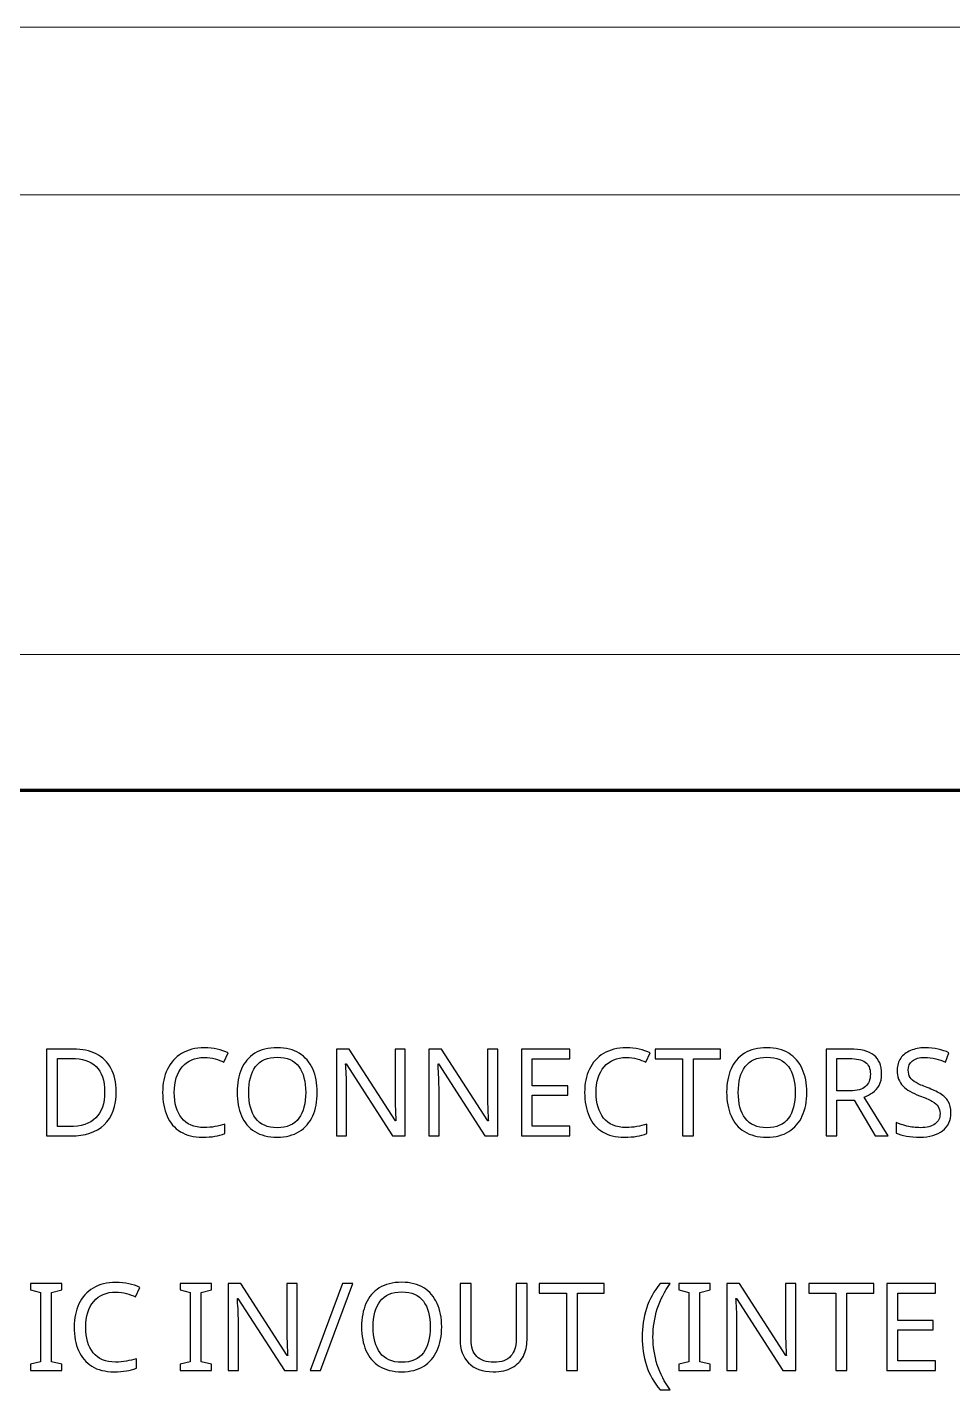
# Model space of a CAD drawing. Header units: inches. Extents: x -6.7 to 20.3, y -5.6 to 12.6.
# Drawn here: x 2.403 to 3.671, y 0.761 to 2.627 of the extents above; entities that cross this region are included whole.
import ezdxf
from ezdxf.lldxf.tags import DXFTag

# ---------------------------------------------------------------- set-up
doc = ezdxf.new("R2010")
doc.units = ezdxf.units.IN
doc.header["$MEASUREMENT"] = 0
doc.layers.add('Layer 1', color=7, linetype='Continuous')
tags = doc.linetypes.add('New Line8', pattern=[1.5, 1, -0.5]).pattern_tags.tags
tags[6:7] = [DXFTag(74, 4), DXFTag(75, 0), DXFTag(340, '0'), DXFTag(46, 1.0), DXFTag(50, 0.0), DXFTag(44, 0.0), DXFTag(45, 0.0)]
tags[4:5] = [DXFTag(74, 4), DXFTag(75, 0), DXFTag(340, '0'), DXFTag(46, 1.0), DXFTag(50, 0.0), DXFTag(44, 0.0), DXFTag(45, 0.0)]

msp = doc.modelspace()

# ---------------------------------------------------------------- linework, layer by layer
at = {"layer": 'Layer 1', "color": 114, "linetype": 'New Line8', "lineweight": 18}
msp.add_lwpolyline([(1.2761, 2.3978), (4.0321, 2.3978), (4.0321, 2.6272), (1.2761, 2.6272), (1.2761, 2.3978)], close=True, dxfattribs=at)
at = {"layer": 'Layer 1', "color": 250, "lineweight": 18}
msp.add_open_spline([(1.3549, 2.3978), (1.3549, 2.3978), (3.9533, 2.3978), (3.9533, 2.3978), (3.9966, 2.3978), (4.0321, 2.3624), (4.0321, 2.3191), (4.0321, 2.3191), (4.0321, 1.8466), (4.0321, 1.8466), (4.0321, 1.8033), (3.9966, 1.7679), (3.9533, 1.7679), (3.9533, 1.7679), (1.3549, 1.7679), (1.3549, 1.7679), (1.3116, 1.7679), (1.2761, 1.8033), (1.2761, 1.8466), (1.2761, 1.8466), (1.2761, 2.3191), (1.2761, 2.3191), (1.2761, 2.3624), (1.3116, 2.3978), (1.3549, 2.3978)], degree=3, knots=[0, 0, 0, 0, 0.125, 0.125, 0.125, 0.25, 0.25, 0.25, 0.375, 0.375, 0.375, 0.5, 0.5, 0.5, 0.625, 0.625, 0.625, 0.75, 0.75, 0.75, 0.875, 0.875, 0.875, 1, 1, 1, 1], dxfattribs=at)
at = {"layer": 'Layer 1', "color": 240, "lineweight": 211}
msp.add_open_spline([(5.2797, 1.5818), (5.2797, 1.5818), (0.7522, 1.5818), (0.7522, 1.5818)], degree=3, dxfattribs=at)
at = {"layer": 'Layer 1', "color": 114}
for points, knots in [([(2.5247, 1.1694), (2.5247, 1.1492), (2.5192, 1.1341), (2.5082, 1.1239), (2.4973, 1.1138), (2.4821, 1.1087), (2.4625, 1.1087), (2.4625, 1.1087), (2.4293, 1.1087), (2.4293, 1.1087), (2.4293, 1.1087), (2.4293, 1.2277), (2.4293, 1.2277), (2.4293, 1.2277), (2.466, 1.2277), (2.466, 1.2277), (2.478, 1.2277), (2.4884, 1.2255), (2.4972, 1.221), (2.5059, 1.2166), (2.5127, 1.2101), (2.5175, 1.2014), (2.5223, 1.1928), (2.5247, 1.1821), (2.5247, 1.1694)], [0, 0, 0, 0, 0.125, 0.125, 0.125, 0.25, 0.25, 0.25, 0.375, 0.375, 0.375, 0.5, 0.5, 0.5, 0.625, 0.625, 0.625, 0.75, 0.75, 0.75, 0.875, 0.875, 0.875, 1, 1, 1, 1]), ([(2.5088, 1.1689), (2.5088, 1.1847), (2.5049, 1.1964), (2.4971, 1.2038), (2.4892, 1.2112), (2.4782, 1.2149), (2.4638, 1.2149), (2.4638, 1.2149), (2.4443, 1.2149), (2.4443, 1.2149), (2.4443, 1.2149), (2.4443, 1.1215), (2.4443, 1.1215), (2.4443, 1.1215), (2.4605, 1.1215), (2.4605, 1.1215), (2.4927, 1.1215), (2.5088, 1.1373), (2.5088, 1.1689)], [0, 0, 0, 0, 0.166667, 0.166667, 0.166667, 0.333333, 0.333333, 0.333333, 0.5, 0.5, 0.5, 0.666667, 0.666667, 0.666667, 0.833333, 0.833333, 0.833333, 1, 1, 1, 1]), ([(2.6453, 1.2162), (2.6326, 1.2162), (2.6225, 1.2119), (2.6152, 1.2034), (2.6078, 1.1948), (2.6042, 1.1831), (2.6042, 1.1682), (2.6042, 1.1534), (2.6076, 1.1417), (2.6144, 1.1331), (2.6212, 1.1245), (2.6315, 1.1202), (2.6452, 1.1202), (2.6504, 1.1202), (2.6553, 1.1206), (2.66, 1.1215), (2.6647, 1.1224), (2.6692, 1.1235), (2.6737, 1.1249), (2.6737, 1.1249), (2.6737, 1.1119), (2.6737, 1.1119), (2.6692, 1.1102), (2.6646, 1.109), (2.6599, 1.1082), (2.6552, 1.1074), (2.6496, 1.107), (2.643, 1.107), (2.6309, 1.107), (2.6208, 1.1095), (2.6127, 1.1145), (2.6046, 1.1195), (2.5985, 1.1266), (2.5944, 1.1359), (2.5904, 1.1451), (2.5883, 1.1559), (2.5883, 1.1684), (2.5883, 1.1804), (2.5905, 1.1909), (2.5949, 1.2001), (2.5993, 1.2093), (2.6058, 1.2164), (2.6143, 1.2216), (2.6229, 1.2268), (2.6333, 1.2294), (2.6455, 1.2294), (2.6581, 1.2294), (2.669, 1.227), (2.6783, 1.2224), (2.6783, 1.2224), (2.6723, 1.2097), (2.6723, 1.2097), (2.6687, 1.2114), (2.6646, 1.2129), (2.6601, 1.2142), (2.6556, 1.2155), (2.6507, 1.2162), (2.6453, 1.2162)], [0, 0, 0, 0, 0.052632, 0.052632, 0.052632, 0.105263, 0.105263, 0.105263, 0.157895, 0.157895, 0.157895, 0.210526, 0.210526, 0.210526, 0.263158, 0.263158, 0.263158, 0.315789, 0.315789, 0.315789, 0.368421, 0.368421, 0.368421, 0.421053, 0.421053, 0.421053, 0.473684, 0.473684, 0.473684, 0.526316, 0.526316, 0.526316, 0.578947, 0.578947, 0.578947, 0.631579, 0.631579, 0.631579, 0.684211, 0.684211, 0.684211, 0.736842, 0.736842, 0.736842, 0.789474, 0.789474, 0.789474, 0.842105, 0.842105, 0.842105, 0.894737, 0.894737, 0.894737, 0.947368, 0.947368, 0.947368, 1, 1, 1, 1]), ([(2.8002, 1.1684), (2.8002, 1.156), (2.7981, 1.1453), (2.7939, 1.1361), (2.7897, 1.1269), (2.7836, 1.1198), (2.7755, 1.1147), (2.7674, 1.1096), (2.7573, 1.107), (2.7453, 1.107), (2.733, 1.107), (2.7227, 1.1096), (2.7146, 1.1147), (2.7064, 1.1198), (2.7003, 1.127), (2.6963, 1.1362), (2.6923, 1.1454), (2.6903, 1.1562), (2.6903, 1.1685), (2.6903, 1.1807), (2.6923, 1.1914), (2.6963, 1.2005), (2.7003, 1.2096), (2.7064, 1.2167), (2.7146, 1.2219), (2.7227, 1.227), (2.7331, 1.2295), (2.7455, 1.2295), (2.7574, 1.2295), (2.7674, 1.227), (2.7755, 1.2219), (2.7836, 1.2169), (2.7897, 1.2098), (2.7939, 1.2006), (2.7981, 1.1914), (2.8002, 1.1807), (2.8002, 1.1684)], [0, 0, 0, 0, 0.083333, 0.083333, 0.083333, 0.166667, 0.166667, 0.166667, 0.25, 0.25, 0.25, 0.333333, 0.333333, 0.333333, 0.416667, 0.416667, 0.416667, 0.5, 0.5, 0.5, 0.583333, 0.583333, 0.583333, 0.666667, 0.666667, 0.666667, 0.75, 0.75, 0.75, 0.833333, 0.833333, 0.833333, 0.916667, 0.916667, 0.916667, 1, 1, 1, 1]), ([(2.7062, 1.1684), (2.7062, 1.1534), (2.7093, 1.1416), (2.7157, 1.1329), (2.722, 1.1243), (2.7319, 1.12), (2.7453, 1.12), (2.7589, 1.12), (2.7688, 1.1243), (2.775, 1.1329), (2.7812, 1.1416), (2.7843, 1.1534), (2.7843, 1.1684), (2.7843, 1.1834), (2.7812, 1.1951), (2.775, 1.2036), (2.7688, 1.2121), (2.7589, 1.2164), (2.7455, 1.2164), (2.7321, 1.2164), (2.7221, 1.2121), (2.7157, 1.2036), (2.7094, 1.1951), (2.7062, 1.1834), (2.7062, 1.1684)], [0, 0, 0, 0, 0.125, 0.125, 0.125, 0.25, 0.25, 0.25, 0.375, 0.375, 0.375, 0.5, 0.5, 0.5, 0.625, 0.625, 0.625, 0.75, 0.75, 0.75, 0.875, 0.875, 0.875, 1, 1, 1, 1]), ([(2.9208, 1.1087), (2.9208, 1.1087), (2.9033, 1.1087), (2.9033, 1.1087), (2.9033, 1.1087), (2.8397, 1.2075), (2.8397, 1.2075), (2.8397, 1.2075), (2.839, 1.2075), (2.839, 1.2075), (2.8392, 1.2036), (2.8395, 1.1988), (2.8398, 1.193), (2.8402, 1.1872), (2.8403, 1.1813), (2.8403, 1.1752), (2.8403, 1.1752), (2.8403, 1.1087), (2.8403, 1.1087), (2.8403, 1.1087), (2.8265, 1.1087), (2.8265, 1.1087), (2.8265, 1.1087), (2.8265, 1.2277), (2.8265, 1.2277), (2.8265, 1.2277), (2.8438, 1.2277), (2.8438, 1.2277), (2.8438, 1.2277), (2.9073, 1.1292), (2.9073, 1.1292), (2.9073, 1.1292), (2.908, 1.1292), (2.908, 1.1292), (2.9079, 1.131), (2.9077, 1.1336), (2.9076, 1.1372), (2.9074, 1.1407), (2.9072, 1.1446), (2.9071, 1.1489), (2.9069, 1.1531), (2.9068, 1.157), (2.9068, 1.1605), (2.9068, 1.1605), (2.9068, 1.2277), (2.9068, 1.2277), (2.9068, 1.2277), (2.9208, 1.2277), (2.9208, 1.2277), (2.9208, 1.2277), (2.9208, 1.1087), (2.9208, 1.1087)], [0, 0, 0, 0, 0.058824, 0.058824, 0.058824, 0.117647, 0.117647, 0.117647, 0.176471, 0.176471, 0.176471, 0.235294, 0.235294, 0.235294, 0.294118, 0.294118, 0.294118, 0.352941, 0.352941, 0.352941, 0.411765, 0.411765, 0.411765, 0.470588, 0.470588, 0.470588, 0.529412, 0.529412, 0.529412, 0.588235, 0.588235, 0.588235, 0.647059, 0.647059, 0.647059, 0.705882, 0.705882, 0.705882, 0.764706, 0.764706, 0.764706, 0.823529, 0.823529, 0.823529, 0.882353, 0.882353, 0.882353, 0.941176, 0.941176, 0.941176, 1, 1, 1, 1]), ([(3.0475, 1.1087), (3.0475, 1.1087), (3.03, 1.1087), (3.03, 1.1087), (3.03, 1.1087), (2.9663, 1.2075), (2.9663, 1.2075), (2.9663, 1.2075), (2.9657, 1.2075), (2.9657, 1.2075), (2.9659, 1.2036), (2.9662, 1.1988), (2.9665, 1.193), (2.9668, 1.1872), (2.967, 1.1813), (2.967, 1.1752), (2.967, 1.1752), (2.967, 1.1087), (2.967, 1.1087), (2.967, 1.1087), (2.9532, 1.1087), (2.9532, 1.1087), (2.9532, 1.1087), (2.9532, 1.2277), (2.9532, 1.2277), (2.9532, 1.2277), (2.9705, 1.2277), (2.9705, 1.2277), (2.9705, 1.2277), (3.034, 1.1292), (3.034, 1.1292), (3.034, 1.1292), (3.0347, 1.1292), (3.0347, 1.1292), (3.0345, 1.131), (3.0344, 1.1336), (3.0342, 1.1372), (3.0341, 1.1407), (3.0339, 1.1446), (3.0337, 1.1489), (3.0336, 1.1531), (3.0335, 1.157), (3.0335, 1.1605), (3.0335, 1.1605), (3.0335, 1.2277), (3.0335, 1.2277), (3.0335, 1.2277), (3.0475, 1.2277), (3.0475, 1.2277), (3.0475, 1.2277), (3.0475, 1.1087), (3.0475, 1.1087)], [0, 0, 0, 0, 0.058824, 0.058824, 0.058824, 0.117647, 0.117647, 0.117647, 0.176471, 0.176471, 0.176471, 0.235294, 0.235294, 0.235294, 0.294118, 0.294118, 0.294118, 0.352941, 0.352941, 0.352941, 0.411765, 0.411765, 0.411765, 0.470588, 0.470588, 0.470588, 0.529412, 0.529412, 0.529412, 0.588235, 0.588235, 0.588235, 0.647059, 0.647059, 0.647059, 0.705882, 0.705882, 0.705882, 0.764706, 0.764706, 0.764706, 0.823529, 0.823529, 0.823529, 0.882353, 0.882353, 0.882353, 0.941176, 0.941176, 0.941176, 1, 1, 1, 1]), ([(3.1463, 1.1087), (3.1463, 1.1087), (3.0798, 1.1087), (3.0798, 1.1087), (3.0798, 1.1087), (3.0798, 1.2277), (3.0798, 1.2277), (3.0798, 1.2277), (3.1463, 1.2277), (3.1463, 1.2277), (3.1463, 1.2277), (3.1463, 1.2145), (3.1463, 1.2145), (3.1463, 1.2145), (3.0948, 1.2145), (3.0948, 1.2145), (3.0948, 1.2145), (3.0948, 1.1774), (3.0948, 1.1774), (3.0948, 1.1774), (3.1433, 1.1774), (3.1433, 1.1774), (3.1433, 1.1774), (3.1433, 1.1644), (3.1433, 1.1644), (3.1433, 1.1644), (3.0948, 1.1644), (3.0948, 1.1644), (3.0948, 1.1644), (3.0948, 1.1219), (3.0948, 1.1219), (3.0948, 1.1219), (3.1463, 1.1219), (3.1463, 1.1219), (3.1463, 1.1219), (3.1463, 1.1087), (3.1463, 1.1087)], [0, 0, 0, 0, 0.083333, 0.083333, 0.083333, 0.166667, 0.166667, 0.166667, 0.25, 0.25, 0.25, 0.333333, 0.333333, 0.333333, 0.416667, 0.416667, 0.416667, 0.5, 0.5, 0.5, 0.583333, 0.583333, 0.583333, 0.666667, 0.666667, 0.666667, 0.75, 0.75, 0.75, 0.833333, 0.833333, 0.833333, 0.916667, 0.916667, 0.916667, 1, 1, 1, 1]), ([(3.2235, 1.2162), (3.2107, 1.2162), (3.2007, 1.2119), (3.1933, 1.2034), (3.186, 1.1948), (3.1823, 1.1831), (3.1823, 1.1682), (3.1823, 1.1534), (3.1857, 1.1417), (3.1926, 1.1331), (3.1994, 1.1245), (3.2097, 1.1202), (3.2233, 1.1202), (3.2285, 1.1202), (3.2335, 1.1206), (3.2382, 1.1215), (3.2428, 1.1224), (3.2474, 1.1235), (3.2518, 1.1249), (3.2518, 1.1249), (3.2518, 1.1119), (3.2518, 1.1119), (3.2474, 1.1102), (3.2428, 1.109), (3.2381, 1.1082), (3.2334, 1.1074), (3.2277, 1.107), (3.2212, 1.107), (3.209, 1.107), (3.1989, 1.1095), (3.1908, 1.1145), (3.1827, 1.1195), (3.1766, 1.1266), (3.1726, 1.1359), (3.1685, 1.1451), (3.1665, 1.1559), (3.1665, 1.1684), (3.1665, 1.1804), (3.1687, 1.1909), (3.1731, 1.2001), (3.1775, 1.2093), (3.1839, 1.2164), (3.1925, 1.2216), (3.201, 1.2268), (3.2114, 1.2294), (3.2237, 1.2294), (3.2362, 1.2294), (3.2472, 1.227), (3.2565, 1.2224), (3.2565, 1.2224), (3.2505, 1.2097), (3.2505, 1.2097), (3.2468, 1.2114), (3.2427, 1.2129), (3.2382, 1.2142), (3.2337, 1.2155), (3.2288, 1.2162), (3.2235, 1.2162)], [0, 0, 0, 0, 0.052632, 0.052632, 0.052632, 0.105263, 0.105263, 0.105263, 0.157895, 0.157895, 0.157895, 0.210526, 0.210526, 0.210526, 0.263158, 0.263158, 0.263158, 0.315789, 0.315789, 0.315789, 0.368421, 0.368421, 0.368421, 0.421053, 0.421053, 0.421053, 0.473684, 0.473684, 0.473684, 0.526316, 0.526316, 0.526316, 0.578947, 0.578947, 0.578947, 0.631579, 0.631579, 0.631579, 0.684211, 0.684211, 0.684211, 0.736842, 0.736842, 0.736842, 0.789474, 0.789474, 0.789474, 0.842105, 0.842105, 0.842105, 0.894737, 0.894737, 0.894737, 0.947368, 0.947368, 0.947368, 1, 1, 1, 1]), ([(3.3155, 1.1087), (3.3155, 1.1087), (3.3005, 1.1087), (3.3005, 1.1087), (3.3005, 1.1087), (3.3005, 1.2145), (3.3005, 1.2145), (3.3005, 1.2145), (3.2633, 1.2145), (3.2633, 1.2145), (3.2633, 1.2145), (3.2633, 1.2277), (3.2633, 1.2277), (3.2633, 1.2277), (3.3525, 1.2277), (3.3525, 1.2277), (3.3525, 1.2277), (3.3525, 1.2145), (3.3525, 1.2145), (3.3525, 1.2145), (3.3155, 1.2145), (3.3155, 1.2145), (3.3155, 1.2145), (3.3155, 1.1087), (3.3155, 1.1087)], [0, 0, 0, 0, 0.125, 0.125, 0.125, 0.25, 0.25, 0.25, 0.375, 0.375, 0.375, 0.5, 0.5, 0.5, 0.625, 0.625, 0.625, 0.75, 0.75, 0.75, 0.875, 0.875, 0.875, 1, 1, 1, 1]), ([(3.471, 1.1684), (3.471, 1.156), (3.4689, 1.1453), (3.4647, 1.1361), (3.4606, 1.1269), (3.4544, 1.1198), (3.4463, 1.1147), (3.4382, 1.1096), (3.4281, 1.107), (3.4161, 1.107), (3.4038, 1.107), (3.3936, 1.1096), (3.3854, 1.1147), (3.3772, 1.1198), (3.3711, 1.127), (3.3671, 1.1362), (3.3631, 1.1454), (3.3611, 1.1562), (3.3611, 1.1685), (3.3611, 1.1807), (3.3631, 1.1914), (3.3671, 1.2005), (3.3711, 1.2096), (3.3772, 1.2167), (3.3854, 1.2219), (3.3936, 1.227), (3.4039, 1.2295), (3.4163, 1.2295), (3.4282, 1.2295), (3.4382, 1.227), (3.4463, 1.2219), (3.4544, 1.2169), (3.4606, 1.2098), (3.4647, 1.2006), (3.4689, 1.1914), (3.471, 1.1807), (3.471, 1.1684)], [0, 0, 0, 0, 0.083333, 0.083333, 0.083333, 0.166667, 0.166667, 0.166667, 0.25, 0.25, 0.25, 0.333333, 0.333333, 0.333333, 0.416667, 0.416667, 0.416667, 0.5, 0.5, 0.5, 0.583333, 0.583333, 0.583333, 0.666667, 0.666667, 0.666667, 0.75, 0.75, 0.75, 0.833333, 0.833333, 0.833333, 0.916667, 0.916667, 0.916667, 1, 1, 1, 1]), ([(3.377, 1.1684), (3.377, 1.1534), (3.3801, 1.1416), (3.3865, 1.1329), (3.3928, 1.1243), (3.4027, 1.12), (3.4161, 1.12), (3.4297, 1.12), (3.4396, 1.1243), (3.4458, 1.1329), (3.452, 1.1416), (3.4551, 1.1534), (3.4551, 1.1684), (3.4551, 1.1834), (3.452, 1.1951), (3.4458, 1.2036), (3.4396, 1.2121), (3.4298, 1.2164), (3.4163, 1.2164), (3.4029, 1.2164), (3.393, 1.2121), (3.3866, 1.2036), (3.3802, 1.1951), (3.377, 1.1834), (3.377, 1.1684)], [0, 0, 0, 0, 0.125, 0.125, 0.125, 0.25, 0.25, 0.25, 0.375, 0.375, 0.375, 0.5, 0.5, 0.5, 0.625, 0.625, 0.625, 0.75, 0.75, 0.75, 0.875, 0.875, 0.875, 1, 1, 1, 1]), ([(3.5301, 1.2277), (3.5449, 1.2277), (3.5558, 1.2249), (3.5629, 1.2193), (3.57, 1.2137), (3.5735, 1.2052), (3.5735, 1.1939), (3.5735, 1.1875), (3.5723, 1.1822), (3.57, 1.178), (3.5676, 1.1738), (3.5647, 1.1704), (3.5611, 1.1679), (3.5575, 1.1654), (3.5536, 1.1635), (3.5496, 1.162), (3.5496, 1.162), (3.5823, 1.1087), (3.5823, 1.1087), (3.5823, 1.1087), (3.5648, 1.1087), (3.5648, 1.1087), (3.5648, 1.1087), (3.536, 1.1579), (3.536, 1.1579), (3.536, 1.1579), (3.5123, 1.1579), (3.5123, 1.1579), (3.5123, 1.1579), (3.5123, 1.1087), (3.5123, 1.1087), (3.5123, 1.1087), (3.4973, 1.1087), (3.4973, 1.1087), (3.4973, 1.1087), (3.4973, 1.2277), (3.4973, 1.2277), (3.4973, 1.2277), (3.5301, 1.2277), (3.5301, 1.2277)], [0, 0, 0, 0, 0.076923, 0.076923, 0.076923, 0.153846, 0.153846, 0.153846, 0.230769, 0.230769, 0.230769, 0.307692, 0.307692, 0.307692, 0.384615, 0.384615, 0.384615, 0.461538, 0.461538, 0.461538, 0.538462, 0.538462, 0.538462, 0.615385, 0.615385, 0.615385, 0.692308, 0.692308, 0.692308, 0.769231, 0.769231, 0.769231, 0.846154, 0.846154, 0.846154, 0.923077, 0.923077, 0.923077, 1, 1, 1, 1]), ([(3.5293, 1.2147), (3.5293, 1.2147), (3.5123, 1.2147), (3.5123, 1.2147), (3.5123, 1.2147), (3.5123, 1.1705), (3.5123, 1.1705), (3.5123, 1.1705), (3.5301, 1.1705), (3.5301, 1.1705), (3.5398, 1.1705), (3.5469, 1.1724), (3.5513, 1.1763), (3.5558, 1.1801), (3.558, 1.1857), (3.558, 1.1932), (3.558, 1.201), (3.5556, 1.2065), (3.551, 1.2098), (3.5463, 1.2131), (3.5391, 1.2147), (3.5293, 1.2147)], [0, 0, 0, 0, 0.142857, 0.142857, 0.142857, 0.285714, 0.285714, 0.285714, 0.428571, 0.428571, 0.428571, 0.571429, 0.571429, 0.571429, 0.714286, 0.714286, 0.714286, 0.857143, 0.857143, 0.857143, 1, 1, 1, 1]), ([(3.6685, 1.1405), (3.6685, 1.13), (3.6646, 1.1217), (3.657, 1.1159), (3.6493, 1.11), (3.639, 1.107), (3.626, 1.107), (3.6193, 1.107), (3.6131, 1.1075), (3.6075, 1.1085), (3.6018, 1.1095), (3.5971, 1.1109), (3.5933, 1.1127), (3.5933, 1.1127), (3.5933, 1.127), (3.5933, 1.127), (3.5973, 1.1252), (3.6023, 1.1236), (3.6082, 1.1222), (3.6142, 1.1207), (3.6203, 1.12), (3.6266, 1.12), (3.6355, 1.12), (3.6422, 1.1217), (3.6467, 1.1252), (3.6512, 1.1286), (3.6535, 1.1333), (3.6535, 1.1392), (3.6535, 1.1431), (3.6526, 1.1464), (3.651, 1.149), (3.6493, 1.1517), (3.6465, 1.1542), (3.6424, 1.1564), (3.6383, 1.1587), (3.6327, 1.1611), (3.6255, 1.1637), (3.6154, 1.1674), (3.6077, 1.1719), (3.6026, 1.1772), (3.5974, 1.1825), (3.5948, 1.1898), (3.5948, 1.199), (3.5948, 1.2054), (3.5964, 1.2108), (3.5996, 1.2153), (3.6029, 1.2198), (3.6073, 1.2232), (3.6131, 1.2257), (3.6188, 1.2281), (3.6254, 1.2294), (3.6328, 1.2294), (3.6394, 1.2294), (3.6454, 1.2287), (3.6508, 1.2275), (3.6563, 1.2263), (3.6612, 1.2247), (3.6656, 1.2227), (3.6656, 1.2227), (3.661, 1.2099), (3.661, 1.2099), (3.6569, 1.2116), (3.6524, 1.2131), (3.6476, 1.2144), (3.6427, 1.2156), (3.6377, 1.2162), (3.6325, 1.2162), (3.625, 1.2162), (3.6194, 1.2146), (3.6156, 1.2114), (3.6119, 1.2083), (3.61, 1.2041), (3.61, 1.1989), (3.61, 1.1949), (3.6108, 1.1915), (3.6125, 1.1889), (3.6141, 1.1862), (3.6169, 1.1838), (3.6206, 1.1817), (3.6244, 1.1796), (3.6295, 1.1773), (3.636, 1.1749), (3.643, 1.1723), (3.6489, 1.1696), (3.6537, 1.1666), (3.6586, 1.1637), (3.6622, 1.1601), (3.6647, 1.156), (3.6672, 1.1519), (3.6685, 1.1467), (3.6685, 1.1405)], [0, 0, 0, 0, 0.033333, 0.033333, 0.033333, 0.066667, 0.066667, 0.066667, 0.1, 0.1, 0.1, 0.133333, 0.133333, 0.133333, 0.166667, 0.166667, 0.166667, 0.2, 0.2, 0.2, 0.233333, 0.233333, 0.233333, 0.266667, 0.266667, 0.266667, 0.3, 0.3, 0.3, 0.333333, 0.333333, 0.333333, 0.366667, 0.366667, 0.366667, 0.4, 0.4, 0.4, 0.433333, 0.433333, 0.433333, 0.466667, 0.466667, 0.466667, 0.5, 0.5, 0.5, 0.533333, 0.533333, 0.533333, 0.566667, 0.566667, 0.566667, 0.6, 0.6, 0.6, 0.633333, 0.633333, 0.633333, 0.666667, 0.666667, 0.666667, 0.7, 0.7, 0.7, 0.733333, 0.733333, 0.733333, 0.766667, 0.766667, 0.766667, 0.8, 0.8, 0.8, 0.833333, 0.833333, 0.833333, 0.866667, 0.866667, 0.866667, 0.9, 0.9, 0.9, 0.933333, 0.933333, 0.933333, 0.966667, 0.966667, 0.966667, 1, 1, 1, 1])]:
    msp.add_open_spline(points, degree=3, knots=knots, dxfattribs=at)
at = {"layer": 'Layer 1', "color": 250}
for points, knots in [([(2.4501, 0.7874), (2.4501, 0.7874), (2.4071, 0.7874), (2.4071, 0.7874), (2.4071, 0.7874), (2.4071, 0.7961), (2.4071, 0.7961), (2.4071, 0.7961), (2.4211, 0.7992), (2.4211, 0.7992), (2.4211, 0.7992), (2.4211, 0.8944), (2.4211, 0.8944), (2.4211, 0.8944), (2.4071, 0.8977), (2.4071, 0.8977), (2.4071, 0.8977), (2.4071, 0.9064), (2.4071, 0.9064), (2.4071, 0.9064), (2.4501, 0.9064), (2.4501, 0.9064), (2.4501, 0.9064), (2.4501, 0.8977), (2.4501, 0.8977), (2.4501, 0.8977), (2.4361, 0.8944), (2.4361, 0.8944), (2.4361, 0.8944), (2.4361, 0.7992), (2.4361, 0.7992), (2.4361, 0.7992), (2.4501, 0.7961), (2.4501, 0.7961), (2.4501, 0.7961), (2.4501, 0.7874), (2.4501, 0.7874)], [0, 0, 0, 0, 0.083333, 0.083333, 0.083333, 0.166667, 0.166667, 0.166667, 0.25, 0.25, 0.25, 0.333333, 0.333333, 0.333333, 0.416667, 0.416667, 0.416667, 0.5, 0.5, 0.5, 0.583333, 0.583333, 0.583333, 0.666667, 0.666667, 0.666667, 0.75, 0.75, 0.75, 0.833333, 0.833333, 0.833333, 0.916667, 0.916667, 0.916667, 1, 1, 1, 1]), ([(2.5241, 0.8949), (2.5113, 0.8949), (2.5012, 0.8906), (2.4939, 0.8821), (2.4866, 0.8735), (2.4829, 0.8618), (2.4829, 0.8469), (2.4829, 0.8321), (2.4863, 0.8204), (2.4931, 0.8118), (2.5, 0.8032), (2.5102, 0.7989), (2.5239, 0.7989), (2.5291, 0.7989), (2.5341, 0.7993), (2.5387, 0.8002), (2.5434, 0.8011), (2.5479, 0.8022), (2.5524, 0.8036), (2.5524, 0.8036), (2.5524, 0.7906), (2.5524, 0.7906), (2.5479, 0.7889), (2.5434, 0.7877), (2.5386, 0.7869), (2.5339, 0.7861), (2.5283, 0.7857), (2.5217, 0.7857), (2.5096, 0.7857), (2.4995, 0.7882), (2.4914, 0.7932), (2.4833, 0.7982), (2.4772, 0.8053), (2.4731, 0.8146), (2.4691, 0.8238), (2.4671, 0.8346), (2.4671, 0.8471), (2.4671, 0.8591), (2.4693, 0.8696), (2.4736, 0.8788), (2.478, 0.888), (2.4845, 0.8951), (2.4931, 0.9003), (2.5016, 0.9055), (2.512, 0.9081), (2.5242, 0.9081), (2.5368, 0.9081), (2.5477, 0.9057), (2.5571, 0.9011), (2.5571, 0.9011), (2.5511, 0.8884), (2.5511, 0.8884), (2.5474, 0.8901), (2.5433, 0.8916), (2.5388, 0.8929), (2.5343, 0.8942), (2.5294, 0.8949), (2.5241, 0.8949)], [0, 0, 0, 0, 0.052632, 0.052632, 0.052632, 0.105263, 0.105263, 0.105263, 0.157895, 0.157895, 0.157895, 0.210526, 0.210526, 0.210526, 0.263158, 0.263158, 0.263158, 0.315789, 0.315789, 0.315789, 0.368421, 0.368421, 0.368421, 0.421053, 0.421053, 0.421053, 0.473684, 0.473684, 0.473684, 0.526316, 0.526316, 0.526316, 0.578947, 0.578947, 0.578947, 0.631579, 0.631579, 0.631579, 0.684211, 0.684211, 0.684211, 0.736842, 0.736842, 0.736842, 0.789474, 0.789474, 0.789474, 0.842105, 0.842105, 0.842105, 0.894737, 0.894737, 0.894737, 0.947368, 0.947368, 0.947368, 1, 1, 1, 1]), ([(2.6552, 0.7874), (2.6552, 0.7874), (2.6122, 0.7874), (2.6122, 0.7874), (2.6122, 0.7874), (2.6122, 0.7961), (2.6122, 0.7961), (2.6122, 0.7961), (2.6262, 0.7992), (2.6262, 0.7992), (2.6262, 0.7992), (2.6262, 0.8944), (2.6262, 0.8944), (2.6262, 0.8944), (2.6122, 0.8977), (2.6122, 0.8977), (2.6122, 0.8977), (2.6122, 0.9064), (2.6122, 0.9064), (2.6122, 0.9064), (2.6552, 0.9064), (2.6552, 0.9064), (2.6552, 0.9064), (2.6552, 0.8977), (2.6552, 0.8977), (2.6552, 0.8977), (2.6412, 0.8944), (2.6412, 0.8944), (2.6412, 0.8944), (2.6412, 0.7992), (2.6412, 0.7992), (2.6412, 0.7992), (2.6552, 0.7961), (2.6552, 0.7961), (2.6552, 0.7961), (2.6552, 0.7874), (2.6552, 0.7874)], [0, 0, 0, 0, 0.083333, 0.083333, 0.083333, 0.166667, 0.166667, 0.166667, 0.25, 0.25, 0.25, 0.333333, 0.333333, 0.333333, 0.416667, 0.416667, 0.416667, 0.5, 0.5, 0.5, 0.583333, 0.583333, 0.583333, 0.666667, 0.666667, 0.666667, 0.75, 0.75, 0.75, 0.833333, 0.833333, 0.833333, 0.916667, 0.916667, 0.916667, 1, 1, 1, 1]), ([(2.7726, 0.7874), (2.7726, 0.7874), (2.7551, 0.7874), (2.7551, 0.7874), (2.7551, 0.7874), (2.6914, 0.8862), (2.6914, 0.8862), (2.6914, 0.8862), (2.6907, 0.8862), (2.6907, 0.8862), (2.6909, 0.8823), (2.6912, 0.8775), (2.6916, 0.8717), (2.6919, 0.8659), (2.6921, 0.86), (2.6921, 0.8539), (2.6921, 0.8539), (2.6921, 0.7874), (2.6921, 0.7874), (2.6921, 0.7874), (2.6782, 0.7874), (2.6782, 0.7874), (2.6782, 0.7874), (2.6782, 0.9064), (2.6782, 0.9064), (2.6782, 0.9064), (2.6956, 0.9064), (2.6956, 0.9064), (2.6956, 0.9064), (2.7591, 0.8079), (2.7591, 0.8079), (2.7591, 0.8079), (2.7597, 0.8079), (2.7597, 0.8079), (2.7596, 0.8097), (2.7595, 0.8123), (2.7593, 0.8159), (2.7591, 0.8194), (2.759, 0.8233), (2.7588, 0.8276), (2.7586, 0.8318), (2.7586, 0.8357), (2.7586, 0.8392), (2.7586, 0.8392), (2.7586, 0.9064), (2.7586, 0.9064), (2.7586, 0.9064), (2.7726, 0.9064), (2.7726, 0.9064), (2.7726, 0.9064), (2.7726, 0.7874), (2.7726, 0.7874)], [0, 0, 0, 0, 0.058824, 0.058824, 0.058824, 0.117647, 0.117647, 0.117647, 0.176471, 0.176471, 0.176471, 0.235294, 0.235294, 0.235294, 0.294118, 0.294118, 0.294118, 0.352941, 0.352941, 0.352941, 0.411765, 0.411765, 0.411765, 0.470588, 0.470588, 0.470588, 0.529412, 0.529412, 0.529412, 0.588235, 0.588235, 0.588235, 0.647059, 0.647059, 0.647059, 0.705882, 0.705882, 0.705882, 0.764706, 0.764706, 0.764706, 0.823529, 0.823529, 0.823529, 0.882353, 0.882353, 0.882353, 0.941176, 0.941176, 0.941176, 1, 1, 1, 1]), ([(2.8491, 0.9064), (2.8491, 0.9064), (2.8047, 0.7874), (2.8047, 0.7874), (2.8047, 0.7874), (2.7904, 0.7874), (2.7904, 0.7874), (2.7904, 0.7874), (2.8347, 0.9064), (2.8347, 0.9064), (2.8347, 0.9064), (2.8491, 0.9064), (2.8491, 0.9064)], [0, 0, 0, 0, 0.25, 0.25, 0.25, 0.5, 0.5, 0.5, 0.75, 0.75, 0.75, 1, 1, 1, 1]), ([(2.9707, 0.8471), (2.9707, 0.8347), (2.9686, 0.824), (2.9645, 0.8148), (2.9603, 0.8056), (2.9542, 0.7985), (2.9461, 0.7934), (2.9379, 0.7883), (2.9279, 0.7857), (2.9159, 0.7857), (2.9036, 0.7857), (2.8933, 0.7883), (2.8851, 0.7934), (2.877, 0.7985), (2.8709, 0.8057), (2.8669, 0.8149), (2.8629, 0.8241), (2.8609, 0.8349), (2.8609, 0.8472), (2.8609, 0.8594), (2.8629, 0.8701), (2.8669, 0.8792), (2.8709, 0.8883), (2.877, 0.8954), (2.8851, 0.9006), (2.8933, 0.9057), (2.9036, 0.9082), (2.9161, 0.9082), (2.9279, 0.9082), (2.9379, 0.9057), (2.9461, 0.9006), (2.9542, 0.8956), (2.9603, 0.8885), (2.9645, 0.8793), (2.9686, 0.8701), (2.9707, 0.8594), (2.9707, 0.8471)], [0, 0, 0, 0, 0.083333, 0.083333, 0.083333, 0.166667, 0.166667, 0.166667, 0.25, 0.25, 0.25, 0.333333, 0.333333, 0.333333, 0.416667, 0.416667, 0.416667, 0.5, 0.5, 0.5, 0.583333, 0.583333, 0.583333, 0.666667, 0.666667, 0.666667, 0.75, 0.75, 0.75, 0.833333, 0.833333, 0.833333, 0.916667, 0.916667, 0.916667, 1, 1, 1, 1]), ([(3.0876, 0.8294), (3.0876, 0.8212), (3.0859, 0.8138), (3.0826, 0.8071), (3.0792, 0.8005), (3.0741, 0.7953), (3.0673, 0.7915), (3.0605, 0.7876), (3.0518, 0.7857), (3.0412, 0.7857), (3.0264, 0.7857), (3.0152, 0.7898), (3.0075, 0.7978), (2.9997, 0.8059), (2.9959, 0.8165), (2.9959, 0.8297), (2.9959, 0.8297), (2.9959, 0.9064), (2.9959, 0.9064), (2.9959, 0.9064), (3.0109, 0.9064), (3.0109, 0.9064), (3.0109, 0.9064), (3.0109, 0.8292), (3.0109, 0.8292), (3.0109, 0.8196), (3.0135, 0.8121), (3.0186, 0.8067), (3.0238, 0.8014), (3.0316, 0.7987), (3.0421, 0.7987), (3.0528, 0.7987), (3.0606, 0.8016), (3.0655, 0.8073), (3.0703, 0.813), (3.0727, 0.8204), (3.0727, 0.8294), (3.0727, 0.8294), (3.0727, 0.9064), (3.0727, 0.9064), (3.0727, 0.9064), (3.0876, 0.9064), (3.0876, 0.9064), (3.0876, 0.9064), (3.0876, 0.8294), (3.0876, 0.8294)], [0, 0, 0, 0, 0.066667, 0.066667, 0.066667, 0.133333, 0.133333, 0.133333, 0.2, 0.2, 0.2, 0.266667, 0.266667, 0.266667, 0.333333, 0.333333, 0.333333, 0.4, 0.4, 0.4, 0.466667, 0.466667, 0.466667, 0.533333, 0.533333, 0.533333, 0.6, 0.6, 0.6, 0.666667, 0.666667, 0.666667, 0.733333, 0.733333, 0.733333, 0.8, 0.8, 0.8, 0.866667, 0.866667, 0.866667, 0.933333, 0.933333, 0.933333, 1, 1, 1, 1]), ([(3.1566, 0.7874), (3.1566, 0.7874), (3.1416, 0.7874), (3.1416, 0.7874), (3.1416, 0.7874), (3.1416, 0.8932), (3.1416, 0.8932), (3.1416, 0.8932), (3.1044, 0.8932), (3.1044, 0.8932), (3.1044, 0.8932), (3.1044, 0.9064), (3.1044, 0.9064), (3.1044, 0.9064), (3.1935, 0.9064), (3.1935, 0.9064), (3.1935, 0.9064), (3.1935, 0.8932), (3.1935, 0.8932), (3.1935, 0.8932), (3.1566, 0.8932), (3.1566, 0.8932), (3.1566, 0.8932), (3.1566, 0.7874), (3.1566, 0.7874)], [0, 0, 0, 0, 0.125, 0.125, 0.125, 0.25, 0.25, 0.25, 0.375, 0.375, 0.375, 0.5, 0.5, 0.5, 0.625, 0.625, 0.625, 0.75, 0.75, 0.75, 0.875, 0.875, 0.875, 1, 1, 1, 1]), ([(3.2454, 0.8331), (3.2454, 0.8466), (3.2474, 0.8597), (3.2513, 0.8723), (3.2552, 0.8849), (3.2614, 0.8963), (3.2699, 0.9064), (3.2699, 0.9064), (3.2837, 0.9064), (3.2837, 0.9064), (3.2759, 0.8959), (3.2701, 0.8844), (3.2661, 0.8719), (3.2622, 0.8593), (3.2602, 0.8464), (3.2602, 0.8332), (3.2602, 0.8203), (3.2622, 0.8077), (3.2661, 0.7953), (3.2701, 0.7829), (3.2759, 0.7715), (3.2836, 0.7611), (3.2836, 0.7611), (3.2699, 0.7611), (3.2699, 0.7611), (3.2614, 0.7708), (3.2552, 0.7819), (3.2513, 0.7943), (3.2474, 0.8067), (3.2454, 0.8196), (3.2454, 0.8331)], [0, 0, 0, 0, 0.1, 0.1, 0.1, 0.2, 0.2, 0.2, 0.3, 0.3, 0.3, 0.4, 0.4, 0.4, 0.5, 0.5, 0.5, 0.6, 0.6, 0.6, 0.7, 0.7, 0.7, 0.8, 0.8, 0.8, 0.9, 0.9, 0.9, 1, 1, 1, 1]), ([(3.3384, 0.7874), (3.3384, 0.7874), (3.2954, 0.7874), (3.2954, 0.7874), (3.2954, 0.7874), (3.2954, 0.7961), (3.2954, 0.7961), (3.2954, 0.7961), (3.3094, 0.7992), (3.3094, 0.7992), (3.3094, 0.7992), (3.3094, 0.8944), (3.3094, 0.8944), (3.3094, 0.8944), (3.2954, 0.8977), (3.2954, 0.8977), (3.2954, 0.8977), (3.2954, 0.9064), (3.2954, 0.9064), (3.2954, 0.9064), (3.3384, 0.9064), (3.3384, 0.9064), (3.3384, 0.9064), (3.3384, 0.8977), (3.3384, 0.8977), (3.3384, 0.8977), (3.3244, 0.8944), (3.3244, 0.8944), (3.3244, 0.8944), (3.3244, 0.7992), (3.3244, 0.7992), (3.3244, 0.7992), (3.3384, 0.7961), (3.3384, 0.7961), (3.3384, 0.7961), (3.3384, 0.7874), (3.3384, 0.7874)], [0, 0, 0, 0, 0.083333, 0.083333, 0.083333, 0.166667, 0.166667, 0.166667, 0.25, 0.25, 0.25, 0.333333, 0.333333, 0.333333, 0.416667, 0.416667, 0.416667, 0.5, 0.5, 0.5, 0.583333, 0.583333, 0.583333, 0.666667, 0.666667, 0.666667, 0.75, 0.75, 0.75, 0.833333, 0.833333, 0.833333, 0.916667, 0.916667, 0.916667, 1, 1, 1, 1]), ([(3.4557, 0.7874), (3.4557, 0.7874), (3.4382, 0.7874), (3.4382, 0.7874), (3.4382, 0.7874), (3.3746, 0.8862), (3.3746, 0.8862), (3.3746, 0.8862), (3.3739, 0.8862), (3.3739, 0.8862), (3.3741, 0.8823), (3.3744, 0.8775), (3.3747, 0.8717), (3.3751, 0.8659), (3.3752, 0.86), (3.3752, 0.8539), (3.3752, 0.8539), (3.3752, 0.7874), (3.3752, 0.7874), (3.3752, 0.7874), (3.3614, 0.7874), (3.3614, 0.7874), (3.3614, 0.7874), (3.3614, 0.9064), (3.3614, 0.9064), (3.3614, 0.9064), (3.3787, 0.9064), (3.3787, 0.9064), (3.3787, 0.9064), (3.4422, 0.8079), (3.4422, 0.8079), (3.4422, 0.8079), (3.4429, 0.8079), (3.4429, 0.8079), (3.4428, 0.8097), (3.4426, 0.8123), (3.4425, 0.8159), (3.4423, 0.8194), (3.4421, 0.8233), (3.442, 0.8276), (3.4418, 0.8318), (3.4417, 0.8357), (3.4417, 0.8392), (3.4417, 0.8392), (3.4417, 0.9064), (3.4417, 0.9064), (3.4417, 0.9064), (3.4557, 0.9064), (3.4557, 0.9064), (3.4557, 0.9064), (3.4557, 0.7874), (3.4557, 0.7874)], [0, 0, 0, 0, 0.058824, 0.058824, 0.058824, 0.117647, 0.117647, 0.117647, 0.176471, 0.176471, 0.176471, 0.235294, 0.235294, 0.235294, 0.294118, 0.294118, 0.294118, 0.352941, 0.352941, 0.352941, 0.411765, 0.411765, 0.411765, 0.470588, 0.470588, 0.470588, 0.529412, 0.529412, 0.529412, 0.588235, 0.588235, 0.588235, 0.647059, 0.647059, 0.647059, 0.705882, 0.705882, 0.705882, 0.764706, 0.764706, 0.764706, 0.823529, 0.823529, 0.823529, 0.882353, 0.882353, 0.882353, 0.941176, 0.941176, 0.941176, 1, 1, 1, 1]), ([(3.5257, 0.7874), (3.5257, 0.7874), (3.5107, 0.7874), (3.5107, 0.7874), (3.5107, 0.7874), (3.5107, 0.8932), (3.5107, 0.8932), (3.5107, 0.8932), (3.4735, 0.8932), (3.4735, 0.8932), (3.4735, 0.8932), (3.4735, 0.9064), (3.4735, 0.9064), (3.4735, 0.9064), (3.5627, 0.9064), (3.5627, 0.9064), (3.5627, 0.9064), (3.5627, 0.8932), (3.5627, 0.8932), (3.5627, 0.8932), (3.5257, 0.8932), (3.5257, 0.8932), (3.5257, 0.8932), (3.5257, 0.7874), (3.5257, 0.7874)], [0, 0, 0, 0, 0.125, 0.125, 0.125, 0.25, 0.25, 0.25, 0.375, 0.375, 0.375, 0.5, 0.5, 0.5, 0.625, 0.625, 0.625, 0.75, 0.75, 0.75, 0.875, 0.875, 0.875, 1, 1, 1, 1]), ([(3.6472, 0.7874), (3.6472, 0.7874), (3.5807, 0.7874), (3.5807, 0.7874), (3.5807, 0.7874), (3.5807, 0.9064), (3.5807, 0.9064), (3.5807, 0.9064), (3.6472, 0.9064), (3.6472, 0.9064), (3.6472, 0.9064), (3.6472, 0.8932), (3.6472, 0.8932), (3.6472, 0.8932), (3.5957, 0.8932), (3.5957, 0.8932), (3.5957, 0.8932), (3.5957, 0.8561), (3.5957, 0.8561), (3.5957, 0.8561), (3.6442, 0.8561), (3.6442, 0.8561), (3.6442, 0.8561), (3.6442, 0.8431), (3.6442, 0.8431), (3.6442, 0.8431), (3.5957, 0.8431), (3.5957, 0.8431), (3.5957, 0.8431), (3.5957, 0.8006), (3.5957, 0.8006), (3.5957, 0.8006), (3.6472, 0.8006), (3.6472, 0.8006), (3.6472, 0.8006), (3.6472, 0.7874), (3.6472, 0.7874)], [0, 0, 0, 0, 0.083333, 0.083333, 0.083333, 0.166667, 0.166667, 0.166667, 0.25, 0.25, 0.25, 0.333333, 0.333333, 0.333333, 0.416667, 0.416667, 0.416667, 0.5, 0.5, 0.5, 0.583333, 0.583333, 0.583333, 0.666667, 0.666667, 0.666667, 0.75, 0.75, 0.75, 0.833333, 0.833333, 0.833333, 0.916667, 0.916667, 0.916667, 1, 1, 1, 1]), ([(2.8767, 0.8471), (2.8767, 0.8321), (2.8799, 0.8203), (2.8862, 0.8116), (2.8926, 0.803), (2.9024, 0.7987), (2.9159, 0.7987), (2.9294, 0.7987), (2.9393, 0.803), (2.9456, 0.8116), (2.9518, 0.8203), (2.9549, 0.8321), (2.9549, 0.8471), (2.9549, 0.8621), (2.9518, 0.8738), (2.9456, 0.8823), (2.9393, 0.8908), (2.9295, 0.8951), (2.9161, 0.8951), (2.9026, 0.8951), (2.8927, 0.8908), (2.8863, 0.8823), (2.8799, 0.8738), (2.8767, 0.8621), (2.8767, 0.8471)], [0, 0, 0, 0, 0.125, 0.125, 0.125, 0.25, 0.25, 0.25, 0.375, 0.375, 0.375, 0.5, 0.5, 0.5, 0.625, 0.625, 0.625, 0.75, 0.75, 0.75, 0.875, 0.875, 0.875, 1, 1, 1, 1])]:
    msp.add_open_spline(points, degree=3, knots=knots, dxfattribs=at)

doc.saveas('drawing.dxf')
